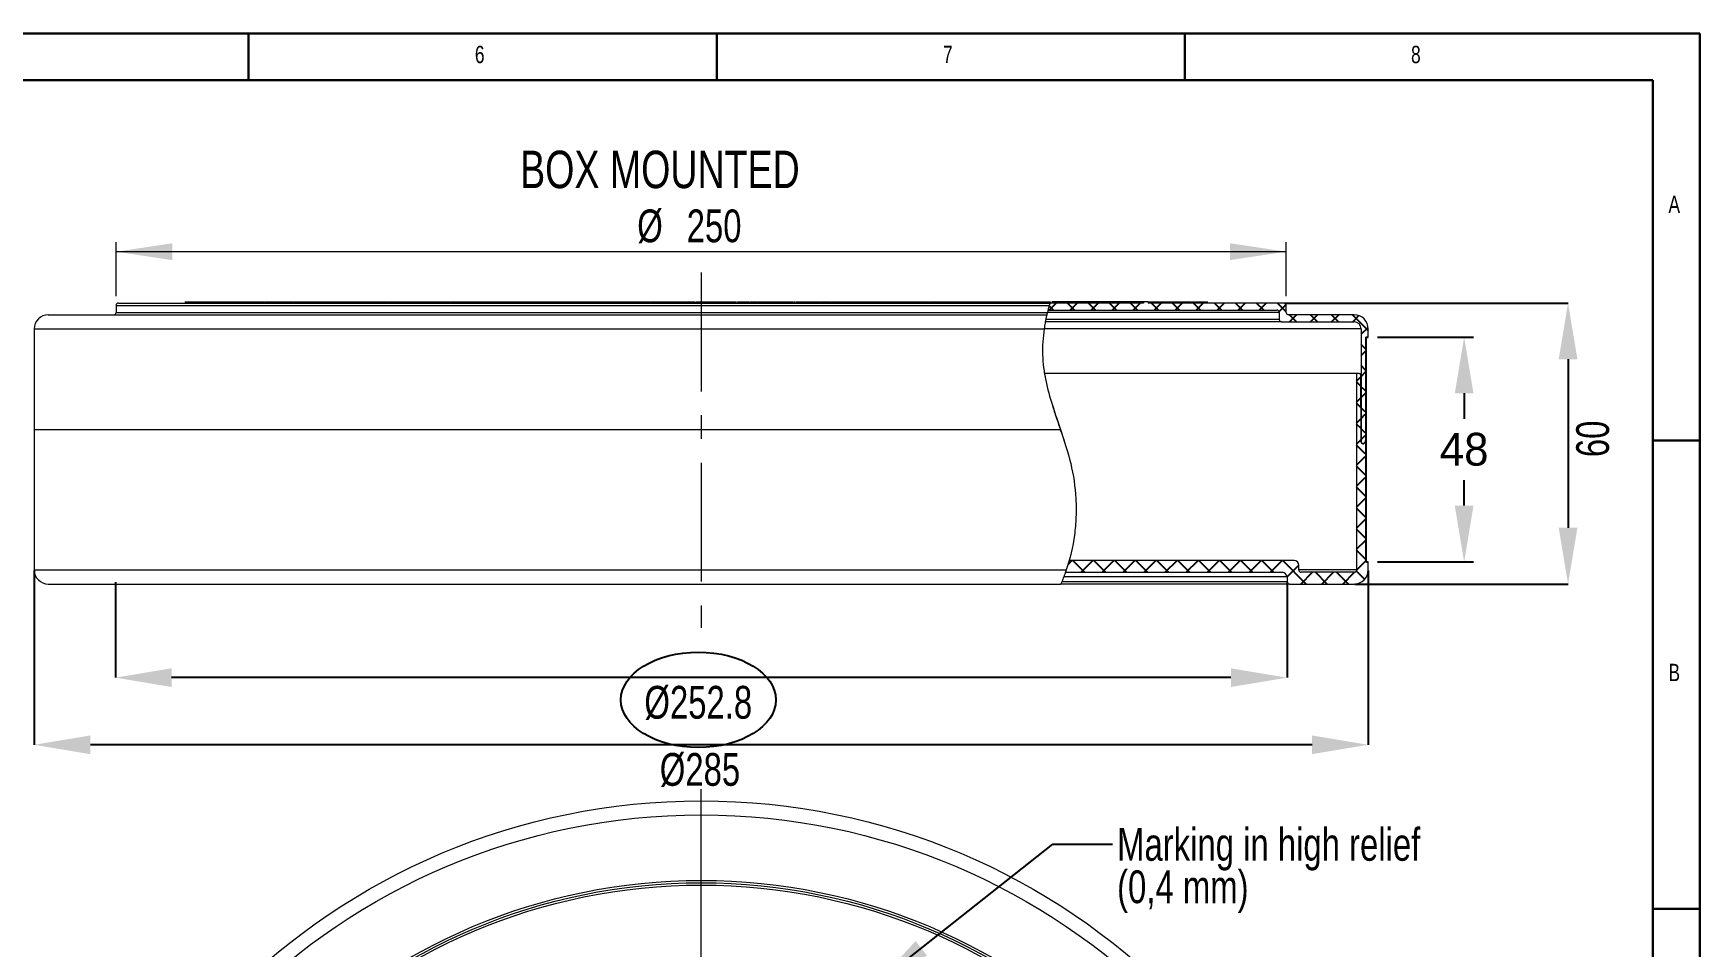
# Model space of a CAD drawing. Header units: millimetres. Extents: x 5 to 415, y 5 to 292.
# Drawn here: x 237 to 415, y 194.5 to 292 of the extents above; entities that cross this region are included whole.
import ezdxf

# ---------------------------------------------------------------- set-up
doc = ezdxf.new("R2010")
doc.units = ezdxf.units.MM
doc.header["$PDSIZE"] = -1
doc.linetypes.add('CENTERX2', pattern=[20.32, 12.7, -2.54, 2.54, -2.54])
doc.layers.add('AM_5', color=3, linetype='Continuous', lineweight=25)
doc.layers.add('AM_BOR', color=7, linetype='Continuous', lineweight=30)
doc.styles.add('SLDTEXTSTYLE4', font='TXT', dxfattribs={"width": 0.75})
doc.dimstyles.new('ISO-25', dxfattribs={"dimtxt": 2.5, "dimasz": 2.5, "dimexe": 1.25, "dimexo": 0.625, "dimtad": 1, "dimtxsty": 'Standard', "dimcen": 2.5, "dimadec": 0, "dimazin": 0, "dimtfac": 1, "dimtmove": 0, "dimatfit": 3, "dimfxl": 1, "dimarcsym": 0})
doc.dimstyles.new('SLDDIMSTYLE0', dxfattribs={"dimtxt": 3.5, "dimasz": 6, "dimexe": 0, "dimexo": 0.0625, "dimgap": 0.875, "dimtad": 2, "dimlfac": 2, "dimrnd": 1e-09, "dimzin": 12, "dimdsep": 46, "dimtxsty": 'SLDTEXTSTYLE4', "dimsah": 1, "dimcen": 0.09, "dimadec": 0, "dimazin": 0, "dimtfac": 1, "dimtofl": 0, "dimtmove": 0, "dimatfit": 3, "dimfxl": 1, "dimtolj": 1, "dimtzin": 12, "dimarcsym": 0})
doc.dimstyles.new('SLDDIMSTYLE1', dxfattribs={"dimtxt": 0, "dimasz": 6, "dimexe": 0, "dimexo": 0.0625, "dimgap": 0, "dimtad": 0, "dimtih": 1, "dimtoh": 1, "dimdec": 0, "dimrnd": 1e-09, "dimzin": 0, "dimdsep": 46, "dimtxsty": 'Standard', "dimsah": 1, "dimcen": 0.09, "dimadec": 0, "dimazin": 0, "dimtfac": 6, "dimtdec": 0, "dimtofl": 0, "dimtmove": 0, "dimatfit": 3, "dimfxl": 1, "dimtolj": 1, "dimtzin": 0, "dimarcsym": 0})

# ---------------------------------------------------------------- blocks, each defined once
blk = doc.blocks.new('*D19')
at = {"color": 0, "linetype": 'Continuous', "lineweight": -2, "transparency": 16777216}
for p, q in [((370.66, 263.19), (400.94, 263.19)), ((400.94, 257.19), (400.94, 239.19)), ((378.16, 233.19), (400.94, 233.19))]:
    blk.add_line(p, q, dxfattribs=at)
at = {"color": 0, "linetype": 'Continuous', "transparency": 16777216}
for points in [[(399.94, 257.19), (401.94, 257.19), (400.94, 263.19)], [(399.94, 239.19), (401.94, 239.19), (400.94, 233.19)]]:
    blk.add_solid(points, dxfattribs=at)
at = {"layer": 'Defpoints', "color": 0, "linetype": 'Continuous', "transparency": 16777216}
for p in [(370.59, 263.19), (378.09, 233.19), (400.94, 233.19)]:
    blk.add_point(p, dxfattribs=at)
at = {"color": 0, "linetype": 'Continuous', "lineweight": 0, "transparency": 16777216, "insert": (401.81, 248.69), "char_height": 3.5, "attachment_point": 2, "rotation": 90, "style": 'SLDTEXTSTYLE4'}
blk.add_mtext('\\A1;60', dxfattribs=at)
blk = doc.blocks.new('*D20')
at = {"color": 0, "linetype": 'Continuous', "lineweight": -2, "transparency": 16777216}
for p, q in [((237.09, 234.63), (237.09, 216.02)), ((379.59, 234.63), (379.59, 216.02)), ((373.59, 216.02), (243.09, 216.02))]:
    blk.add_line(p, q, dxfattribs=at)
at = {"color": 0, "linetype": 'Continuous', "transparency": 16777216}
for points in [[(243.09, 217.02), (243.09, 215.02), (237.09, 216.02)], [(373.59, 217.02), (373.59, 215.02), (379.59, 216.02)]]:
    blk.add_solid(points, dxfattribs=at)
at = {"layer": 'Defpoints', "color": 0, "linetype": 'Continuous', "transparency": 16777216}
for p in [(237.09, 234.69), (379.59, 234.69), (237.09, 216.02)]:
    blk.add_point(p, dxfattribs=at)
at = {"color": 0, "linetype": 'Continuous', "lineweight": 0, "transparency": 16777216, "insert": (308.21, 215.14), "char_height": 3.5, "attachment_point": 2, "style": 'SLDTEXTSTYLE4'}
blk.add_mtext('\\A1;%%c285', dxfattribs=at)
blk = doc.blocks.new('*D21')
at = {"color": 0, "linetype": 'Continuous', "lineweight": -2, "transparency": 16777216}
for p, q in [((245.77, 233.38), (245.77, 223.19)), ((370.92, 233.38), (370.92, 223.19)), ((364.92, 223.19), (251.77, 223.19))]:
    blk.add_line(p, q, dxfattribs=at)
at = {"color": 0, "linetype": 'Continuous', "transparency": 16777216}
for points in [[(251.77, 224.19), (251.77, 222.19), (245.77, 223.19)], [(364.92, 224.19), (364.92, 222.19), (370.92, 223.19)]]:
    blk.add_solid(points, dxfattribs=at)
at = {"layer": 'Defpoints', "color": 0, "linetype": 'Continuous', "transparency": 16777216}
for p in [(245.77, 233.44), (370.92, 233.44), (245.77, 223.19)]:
    blk.add_point(p, dxfattribs=at)
at = {"color": 0, "linetype": 'Continuous', "lineweight": 0, "transparency": 16777216, "insert": (308.03, 222.31), "char_height": 3.5, "attachment_point": 2, "style": 'SLDTEXTSTYLE4'}
blk.add_mtext('\\A1;%%C252.8', dxfattribs=at)
blk = doc.blocks.new('*D22')
at = {"color": 7, "linetype": 'Continuous', "lineweight": 0, "transparency": 16777216}
for p, q in [((245.84, 263.94), (245.84, 269.68)), ((370.84, 263.94), (370.84, 269.68)), ((370.84, 268.68), (245.84, 268.68))]:
    blk.add_line(p, q, dxfattribs=at)
for points in [[(245.84, 268.68), (251.84, 267.78), (251.84, 269.58)], [(370.84, 268.68), (364.84, 269.58), (364.84, 267.78)]]:
    blk.add_solid(points, dxfattribs=at)
at = {"color": 7, "linetype": 'Continuous', "lineweight": 0, "transparency": 16777216, "char_height": 3.5, "attachment_point": 1, "style": 'SLDTEXTSTYLE4'}
for s, insert in [('%%c', (301.51, 273.19)), ('250', (306.79, 273.19))]:
    blk.add_mtext(s, dxfattribs=dict(at, insert=insert))
blk = doc.blocks.new('SW_NOTE_14')
at = {"color": 0, "linetype": 'Continuous', "lineweight": 0, "char_height": 3.5, "attachment_point": 1, "style": 'SLDTEXTSTYLE4'}
for s, insert in [('Marking in high relief ', (0.5, 1.74)), ('(0,4 mm)', (0.5, -2.79))]:
    blk.add_mtext(s, dxfattribs=dict(at, insert=insert))
blk = doc.blocks.new('SW_CENTERMARKSYMBOL_0')
at = {"color": 0, "linetype": 'Continuous', "lineweight": 0}
for p, q in [((0, 2.5), (0, 72.5)), ((-2.5, 0), (-72.5, 0)), ((0, 0), (-1.25, 0)), ((0, 0), (0, 1.25)), ((0, 0), (0, -1.25)), ((0, 0), (1.25, 0)), ((2.5, 0), (72.5, 0)), ((0, -2.5), (0, -72.5))]:
    blk.add_line(p, q, dxfattribs=at)
blk = doc.blocks.new('*D47')
at = {"color": 0, "lineweight": -2, "transparency": 16777216}
for p, q in [((380.59, 259.56), (390.84, 259.56)), ((389.84, 253.56), (389.84, 250.84)), ((389.84, 241.56), (389.84, 244.29)), ((380.59, 235.56), (390.84, 235.56))]:
    blk.add_line(p, q, dxfattribs=at)
at = {"color": 0, "transparency": 16777216}
for points in [[(388.84, 253.56), (390.84, 253.56), (389.84, 259.56)], [(388.84, 241.56), (390.84, 241.56), (389.84, 235.56)]]:
    blk.add_solid(points, dxfattribs=at)
at = {"layer": 'Defpoints', "color": 0, "transparency": 16777216}
for p in [(379.59, 259.56), (379.59, 235.56), (389.84, 235.56)]:
    blk.add_point(p, dxfattribs=at)
at = {"color": 0, "transparency": 16777216, "insert": (389.84, 247.56), "char_height": 3.5, "attachment_point": 5}
blk.add_mtext('48', dxfattribs=at)

msp = doc.modelspace()

# ---------------------------------------------------------------- hatches: boundary and pattern name
h = msp.add_hatch()
h.set_pattern_fill('ANSI37', color=256, scale=0.5, style=0)
edge = h.paths.add_edge_path()
edge.add_line((378.09447, 261.93962), (371.09447, 261.93962))
edge.add_arc((371.09447, 262.18962), 0.25, 180, 270, ccw=False)
edge.add_line((370.84447, 262.18962), (370.84447, 262.93962))
edge.add_arc((370.59447, 262.93962), 0.25, 0, 90)
edge.add_line((370.59447, 263.18962), (356.07817, 263.18962))
edge.add_line((356.07817, 263.18962), (356.07817, 263.33962))
edge.add_line((356.07817, 263.33962), (355.57817, 263.33962))
edge.add_line((355.57817, 263.33962), (355.57817, 263.18962))
edge.add_line((355.57817, 263.18962), (345.60159, 263.18962))
edge.add_spline(control_points=[(345.60159, 263.18962), (345.60159, 263.18962), (345.59398, 263.1654), (345.56747, 263.07939), (345.54828, 263.01657), (345.52545, 262.93962)], knot_values=[0.000013956, 0.000013956, 0.000013956, 0.000013956, 0.5, 0.5, 1, 1, 1, 1], degree=3, periodic=0)
edge.add_spline(control_points=[(345.52545, 262.93962), (345.45194, 262.69184), (345.38352, 262.44186), (345.32037, 262.18962)], knot_values=[0, 0, 0, 0, 1, 1, 1, 1], degree=3, periodic=0)
edge.add_line((345.38489, 262.43962), (369.84447, 262.43962))
edge.add_arc((369.84447, 262.18962), 0.25, 0, 90, ccw=False)
edge.add_line((370.09447, 262.18962), (370.09447, 261.43962))
edge.add_arc((370.34447, 261.43962), 0.25, 180, 270)
edge.add_line((370.34447, 261.18962), (378.09447, 261.18962))
edge.add_arc((378.09447, 260.43962), 0.75, 0, 90, ccw=False)
edge.add_line((378.84447, 260.43962), (378.84447, 248.33962))
edge.add_arc((378.99505, 248.33986), 0.15058, 180.089549, 292.5126856)
edge.add_arc((379.10941, 248.33962), 0.15, 247.7874463, 360)
edge.add_line((379.25941, 248.33962), (379.34447, 259.56462))
edge.add_line((379.34447, 259.56462), (379.59447, 259.56462))
edge.add_line((379.59447, 259.56462), (379.59447, 260.43962))
edge.add_arc((378.09447, 260.43962), 1.5, 0, 90)
edge = h.paths.add_edge_path()
edge.add_arc((379.10941, 248.33962), 0.15, -90, 0, ccw=False)
edge.add_line((379.10941, 248.18962), (379.0052, 248.18962))
edge.add_arc((378.99505, 248.33986), 0.15058, 180.4, 273.8681342, ccw=False)
edge.add_line((378.84447, 248.33881), (378.84343, 248.33857))
edge.add_line((378.84343, 248.33857), (378.79315, 255.54067))
edge.add_arc((378.64315, 255.53962), 0.15, 0.4, 90)
edge.add_line((378.64315, 255.68962), (378.34447, 255.68962))
edge.add_line((378.34447, 255.68962), (378.34447, 234.68962))
edge.add_arc((378.09447, 234.68962), 0.25, -90, 0, ccw=False)
edge.add_line((378.09447, 234.43962), (372.41947, 234.43962))
edge.add_arc((372.41947, 234.68962), 0.25, 180, 270, ccw=False)
edge.add_line((372.16947, 234.68962), (372.16947, 235.18962))
edge.add_arc((371.66947, 235.18962), 0.5, 360, 450)
edge.add_line((371.66947, 235.68962), (347.64837, 235.68962))
edge.add_spline(control_points=[(347.64837, 235.68962), (347.55363, 235.35417), (347.44965, 235.02083), (347.3363, 234.68962)], knot_values=[0.931702935, 0.931702935, 0.931702935, 0.931702935, 1, 1, 1, 1], degree=3, periodic=0)
edge.add_spline(control_points=[(347.49975, 235.18962), (347.5238, 235.26677), (347.54509, 235.33675), (347.58212, 235.46047), (347.59754, 235.5131), (347.62244, 235.59897), (347.63182, 235.63183), (347.64481, 235.67752), (347.64821, 235.68961), (347.64821, 235.68962)], knot_values=[0.000119763, 0.000119763, 0.000119763, 0.000119763, 0.250119763, 0.250119763, 0.500119763, 0.500119763, 0.750119763, 0.750119763, 1, 1, 1, 1], degree=3, periodic=0)
edge.add_spline(control_points=[(347.64837, 235.68962), (347.55363, 235.35417), (347.44965, 235.02083), (347.3363, 234.68962)], knot_values=[0.931702935, 0.931702935, 0.931702935, 0.931702935, 1, 1, 1, 1], degree=3, periodic=0)
edge.add_spline(control_points=[(347.3363, 234.68962), (347.30784, 234.60648), (347.27868, 234.52315), (347.24879, 234.43962)], knot_values=[0, 0, 0, 0, 0.107597319, 0.107597319, 0.107597319, 0.107597319], degree=3, periodic=0)
edge.add_line((347.24879, 234.43962), (370.41947, 234.43962))
edge.add_arc((370.41947, 233.93962), 0.5, 0, 90, ccw=False)
edge.add_line((370.91947, 233.93962), (370.91947, 233.43962))
edge.add_arc((371.16947, 233.43962), 0.25, 180, 270)
edge.add_line((371.16947, 233.18962), (378.09447, 233.18962))
edge.add_arc((378.09447, 234.68962), 1.5, 270, 360)
edge.add_line((379.59447, 234.68962), (379.59447, 235.56462))
edge.add_line((379.59447, 235.56462), (379.39447, 235.56462))
edge.add_line((379.39447, 235.56462), (379.34447, 235.61462))
edge.add_line((379.34447, 235.61462), (379.25941, 248.33962))

# ---------------------------------------------------------------- linework, layer by layer
at = {"color": 7, "linetype": 'CENTERX2', "lineweight": 0}
msp.add_line((308.34447, 266.46424), (308.34447, 228.51237), dxfattribs=at)
at = {"color": 7, "linetype": 'Continuous', "lineweight": 15}
for p, q in [((238.59447, 261.93962), (345.25968, 261.93962)), ((245.84447, 262.93962), (245.84447, 262.18962)), ((246.09447, 263.18962), (345.60159, 263.18962)), ((253.22142, 263.33962), (253.22142, 263.18962)), ((253.22142, 263.33962), (253.31157, 263.33962)), ((253.31157, 263.33962), (253.31157, 263.18962)), ((253.31157, 263.33962), (253.33477, 263.33962)), ((253.33477, 263.33962), (253.33477, 263.18962)), ((253.33477, 263.33962), (253.36237, 263.33962)), ((253.36237, 263.33962), (253.36237, 263.18962)), ((253.36237, 263.33962), (253.38552, 263.33962)), ((253.38552, 263.33962), (253.38552, 263.18962)), ((253.38552, 263.33962), (253.54427, 263.33962)), ((253.54427, 263.33962), (253.54427, 263.18962)), ((253.54427, 263.33962), (253.94057, 263.33962)), ((253.94057, 263.33962), (253.94057, 263.18962)), ((253.94057, 263.33962), (258.29422, 263.33962)), ((257.3139, 263.35837), (257.3139, 263.33962)), ((258.29422, 263.33962), (258.29422, 263.18962)), ((258.29422, 263.33962), (258.41137, 263.33962)), ((258.41137, 263.33962), (258.41137, 263.18962)), ((258.41137, 263.33962), (258.54557, 263.33962)), ((258.54557, 263.33962), (258.54557, 263.18962)), ((258.54557, 263.33962), (258.61137, 263.33962)), ((258.61137, 263.33962), (258.61137, 263.18962)), ((258.61137, 263.33962), (259.35827, 263.33962)), ((259.35827, 263.33962), (259.35827, 263.18962)), ((259.35827, 263.33962), (259.60532, 263.33962)), ((259.60532, 263.33962), (259.60532, 263.18962)), ((259.60532, 263.33962), (260.41857, 263.33962)), ((260.41857, 263.33962), (260.41857, 263.18962)), ((260.41857, 263.33962), (260.73247, 263.33962)), ((260.61077, 263.33962), (260.61077, 263.18962)), ((260.80201, 263.33962), (261.01847, 263.33962)), ((261.73062, 263.33962), (261.73062, 263.18962)), ((261.73062, 263.33962), (261.88997, 263.33962)), ((261.88997, 263.33962), (261.88997, 263.18962)), ((261.88997, 263.33962), (262.15767, 263.33962)), ((261.94655, 263.33962), (261.94655, 263.35837)), ((262.15767, 263.33962), (262.15767, 263.18962)), ((262.15767, 263.33962), (262.78092, 263.33962)), ((262.78092, 263.33962), (262.78092, 263.18962)), ((262.78092, 263.33962), (263.02162, 263.33962)), ((263.02162, 263.33962), (263.02162, 263.18962)), ((263.02162, 263.33962), (263.28932, 263.33962)), ((263.28932, 263.33962), (263.28932, 263.18962)), ((263.28932, 263.33962), (264.00842, 263.33962)), ((264.00842, 263.33962), (264.00842, 263.18962)), ((264.00842, 263.33962), (264.44817, 263.33962)), ((264.44817, 263.33962), (264.44817, 263.18962)), ((264.73162, 263.33962), (264.73162, 263.18962)), ((264.80116, 263.33962), (265.78352, 263.33962)), ((265.78352, 263.33962), (265.78352, 263.18962)), ((265.78352, 263.33962), (267.24107, 263.33962)), ((265.79485, 263.33962), (265.79485, 263.35837)), ((267.24107, 263.33962), (267.24107, 263.18962)), ((267.24107, 263.33962), (267.42177, 263.33962)), ((267.42177, 263.33962), (267.42177, 263.18962)), ((268.72875, 263.35837), (268.72875, 263.33962)), ((270.27872, 263.33962), (270.27872, 263.18962)), ((270.27872, 263.33962), (272.40987, 263.33962)), ((271.53782, 263.33962), (271.53782, 263.35837)), ((272.21102, 263.35837), (272.21102, 263.33962)), ((272.40987, 263.33962), (272.40987, 263.18962)), ((272.40987, 263.33962), (272.52397, 263.33962)), ((272.52397, 263.33962), (272.52397, 263.18962)), ((272.52397, 263.33962), (272.71697, 263.33962)), ((272.71697, 263.33962), (272.71697, 263.18962)), ((273.12296, 263.33962), (273.12296, 263.35837)), ((273.33704, 263.33962), (273.33704, 263.35837)), ((274.86917, 263.33962), (274.86917, 263.18962)), ((274.86917, 263.33962), (277.55107, 263.33962)), ((276.6191, 263.35837), (276.6191, 263.33962)), ((276.73605, 263.33962), (276.73605, 263.35837)), ((277.55107, 263.33962), (277.55107, 263.18962)), ((277.55107, 263.33962), (277.81097, 263.33962)), ((277.81097, 263.33962), (277.81097, 263.18962)), ((277.82202, 263.33962), (277.82202, 263.18962)), ((277.82202, 263.33962), (279.27457, 263.33962)), ((279.27457, 263.33962), (279.27457, 263.18962)), ((279.27457, 263.33962), (279.53327, 263.33962)), ((279.467, 263.35837), (279.467, 263.33962)), ((279.53327, 263.33962), (279.53327, 263.18962)), ((279.53327, 263.33962), (279.60407, 263.33962)), ((279.60407, 263.33962), (279.60407, 263.18962)), ((279.60407, 263.33962), (280.11467, 263.33962)), ((280.11467, 263.33962), (280.11467, 263.18962)), ((280.11467, 263.33962), (280.37517, 263.33962)), ((280.37517, 263.33962), (280.37517, 263.18962)), ((280.37517, 263.33962), (280.65577, 263.33962)), ((280.65577, 263.33962), (280.65577, 263.18962)), ((281.53062, 263.33962), (281.53062, 263.18962)), ((290.18016, 263.35837), (290.18016, 263.33962)), ((294.24629, 263.33962), (294.24629, 263.35837)), ((301.55761, 263.35837), (301.55761, 263.33962)), ((301.77075, 263.35837), (301.77075, 263.33962)), ((302.32022, 263.35837), (302.32022, 263.33962)), ((302.99977, 263.33962), (302.99977, 263.18962)), ((302.99977, 263.33962), (304.36732, 263.33962)), ((304.2005, 263.33962), (304.2005, 263.35837)), ((304.36732, 263.33962), (304.36732, 263.18962)), ((304.36732, 263.33962), (305.30027, 263.33962)), ((305.19799, 263.33962), (305.19799, 263.35837)), ((305.30027, 263.33962), (305.30027, 263.18962)), ((305.30027, 263.33962), (307.38467, 263.33962)), ((307.38467, 263.33962), (307.38467, 263.18962)), ((307.39927, 263.33962), (307.66097, 263.33962)), ((307.5736, 263.33962), (307.5736, 263.35837)), ((307.72197, 263.33962), (307.72197, 263.18962)), ((307.72197, 263.33962), (307.72777, 263.33962)), ((307.79732, 263.33962), (307.79732, 263.18962)), ((308.27457, 263.33962), (308.27457, 263.18962)), ((309.31454, 263.35837), (309.31454, 263.33962)), ((309.59757, 263.33962), (309.59757, 263.18962)), ((309.99355, 263.35837), (309.99355, 263.33962)), ((311.06252, 263.33962), (311.06252, 263.18962)), ((311.57107, 263.18962), (311.57107, 263.35837)), ((311.64622, 263.33962), (312.12847, 263.33962)), ((311.80913, 263.33962), (311.80913, 263.35837)), ((312.21307, 263.33962), (312.21307, 263.18962)), ((312.21307, 263.33962), (312.59537, 263.33962)), ((312.59537, 263.33962), (312.59537, 263.18962)), ((312.59537, 263.33962), (313.47747, 263.33962)), ((313.47747, 263.33962), (313.47747, 263.18962)), ((313.56856, 263.33962), (313.92672, 263.33962)), ((313.97517, 263.33962), (313.97517, 263.18962)), ((313.97517, 263.33962), (314.21837, 263.33962)), ((314.21837, 263.33962), (314.21837, 263.18962)), ((314.21837, 263.33962), (314.31947, 263.33962)), ((314.38902, 263.33962), (314.38902, 263.18962)), ((315.03141, 263.33962), (315.03141, 263.35837)), ((315.10647, 263.33962), (315.10647, 263.18962)), ((315.24665, 263.33962), (315.24665, 263.35837)), ((315.39951, 263.33962), (315.39951, 263.35837)), ((316.41727, 263.33962), (316.41727, 263.18962)), ((317.42647, 263.33962), (317.42647, 263.18962)), ((318.14622, 263.33962), (318.14622, 263.18962)), ((318.29057, 263.18962), (318.29057, 263.35837)), ((318.40012, 263.33962), (318.77762, 263.33962)), ((318.85402, 263.35837), (318.85402, 263.18962)), ((318.93957, 263.33962), (318.93957, 263.18962)), ((319.88282, 263.33962), (319.88282, 263.18962)), ((320.17006, 263.35837), (320.17006, 263.33962)), ((320.97462, 263.33962), (321.89312, 263.33962)), ((320.97462, 263.33962), (320.97462, 263.18962)), ((321.89312, 263.33962), (321.89312, 263.18962)), ((321.89312, 263.33962), (322.09387, 263.33962)), ((322.09387, 263.33962), (322.09387, 263.18962)), ((322.16341, 263.33962), (322.41212, 263.33962)), ((322.41212, 263.33962), (322.41212, 263.18962)), ((322.87572, 263.33962), (322.87572, 263.18962)), ((323.05912, 263.33962), (323.06892, 263.33962)), ((323.13847, 263.33962), (323.13847, 263.18962)), ((323.17389, 263.18962), (323.17389, 263.35837)), ((323.22626, 263.33962), (323.31202, 263.33962)), ((323.31202, 263.33962), (323.31202, 263.18962)), ((323.31202, 263.33962), (325.38107, 263.33962)), ((324.4267, 263.33962), (324.4267, 263.35837)), ((325.38107, 263.33962), (325.38107, 263.18962)), ((325.38107, 263.33962), (326.61617, 263.33962)), ((326.61617, 263.33962), (326.61617, 263.18962)), ((326.61617, 263.33962), (327.44822, 263.33962)), ((327.31233, 263.35837), (327.31233, 263.33962)), ((327.44822, 263.33962), (327.44822, 263.18962)), ((327.44822, 263.33962), (327.59252, 263.33962)), ((327.59252, 263.33962), (327.59252, 263.18962)), ((328.82662, 263.33962), (328.82662, 263.18962)), ((328.98775, 263.33962), (328.98775, 263.35837)), ((330.48682, 263.33962), (330.48682, 263.18962)), ((331.27052, 263.33962), (331.27052, 263.18962)), ((331.61762, 263.33962), (331.61762, 263.18962)), ((331.68267, 263.35837), (331.68267, 263.33962)), ((331.73367, 263.33962), (331.73367, 263.18962)), ((331.77982, 263.33962), (331.77982, 263.18962)), ((331.77982, 263.33962), (332.65507, 263.33962)), ((332.65507, 263.33962), (332.65507, 263.18962)), ((332.73517, 263.33962), (332.73517, 263.18962)), ((333.53642, 263.33962), (333.53642, 263.18962)), ((334.90202, 263.33962), (334.90202, 263.18962)), ((335.86472, 263.33962), (335.86472, 263.18962)), ((335.90504, 263.18962), (335.90504, 263.35837)), ((335.93426, 263.33962), (336.15192, 263.33962)), ((336.15192, 263.33962), (336.15192, 263.18962)), ((336.15192, 263.33962), (336.55407, 263.33962)), ((336.55407, 263.33962), (336.55407, 263.18962)), ((336.55407, 263.33962), (336.94572, 263.33962)), ((336.94572, 263.33962), (336.94572, 263.18962)), ((336.94572, 263.33962), (337.35007, 263.33962)), ((337.35007, 263.33962), (337.35007, 263.18962)), ((337.35007, 263.33962), (340.07722, 263.33962)), ((340.07722, 263.33962), (340.07722, 263.18962)), ((340.07722, 263.33962), (340.13702, 263.33962)), ((340.13702, 263.33962), (340.13702, 263.18962)), ((340.13702, 263.33962), (341.10757, 263.33962)), ((341.10757, 263.33962), (341.10757, 263.18962)), ((341.10757, 263.33962), (341.59197, 263.33962)), ((341.59197, 263.33962), (341.59197, 263.18962)), ((341.59197, 263.33962), (342.10577, 263.33962)), ((342.10577, 263.33962), (342.10577, 263.18962)), ((342.10577, 263.33962), (342.59287, 263.33962)), ((342.59287, 263.33962), (342.59287, 263.18962)), ((342.59287, 263.33962), (345.04697, 263.33962)), ((343.3736, 263.35837), (343.3736, 263.33962)), ((345.04697, 263.33962), (345.04697, 263.18962)), ((345.04697, 263.33962), (345.64917, 263.33962)), ((345.38487, 262.43962), (369.84447, 262.43962)), ((345.55617, 263.33962), (345.55617, 263.35837)), ((355.57817, 263.18962), (345.60159, 263.18962)), ((351.58382, 263.33962), (351.58382, 263.35837)), ((355.21182, 263.33962), (355.50862, 263.33962)), ((355.57817, 263.33962), (355.57817, 263.18962)), ((356.07817, 263.33962), (355.57817, 263.33962)), ((356.07817, 263.33962), (356.07817, 263.18962)), ((356.07817, 263.33962), (356.37247, 263.33962)), ((370.59447, 263.18962), (356.07817, 263.18962)), ((356.37247, 263.33962), (356.37247, 263.18962)), ((356.37247, 263.33962), (356.59937, 263.33962)), ((356.59937, 263.33962), (356.59937, 263.18962)), ((356.59937, 263.33962), (357.08667, 263.33962)), ((357.08667, 263.33962), (357.08667, 263.18962)), ((357.08667, 263.33962), (357.33182, 263.33962)), ((357.33182, 263.33962), (357.33182, 263.18962)), ((357.33182, 263.33962), (357.77507, 263.33962)), ((357.84402, 263.35837), (357.84402, 263.18962)), ((357.91882, 263.33962), (357.91882, 263.18962)), ((358.35837, 263.33962), (358.35837, 263.18962)), ((358.92325, 263.33962), (358.92325, 263.35837)), ((359.00262, 263.33962), (359.00262, 263.18962)), ((359.00262, 263.33962), (360.70522, 263.33962)), ((360.70522, 263.33962), (360.70522, 263.18962)), ((360.82652, 263.33962), (361.02397, 263.33962)), ((361.02397, 263.33962), (361.02397, 263.18962)), ((361.13237, 263.33962), (361.13237, 263.18962)), ((361.13237, 263.33962), (361.49042, 263.33962)), ((361.49042, 263.33962), (361.49042, 263.18962)), ((362.28082, 263.33962), (362.28082, 263.18962)), ((362.4087, 263.18962), (362.4087, 263.35837)), ((370.09447, 262.18962), (370.09447, 261.43962)), ((370.84447, 262.18962), (370.84447, 262.93962)), ((378.09447, 261.93962), (371.09447, 261.93962)), ((237.09447, 260.43962), (237.09447, 249.68962)), ((370.34447, 261.18962), (345.11983, 261.18962)), ((370.34447, 261.18962), (378.09447, 261.18962)), ((378.84447, 260.43962), (378.84447, 248.33962)), ((379.59447, 259.56462), (379.59447, 260.43962)), ((345.03581, 255.54067), (345.13297, 255.10058)), ((378.34447, 255.68962), (345.04917, 255.68962)), ((378.34447, 255.68962), (378.34447, 234.68962)), ((378.64315, 255.68962), (378.34447, 255.68962)), ((378.84343, 248.33857), (378.79315, 255.54067)), ((237.09447, 249.68962), (237.09447, 234.68962)), ((237.09447, 249.68962), (346.71629, 249.68962)), ((379.34447, 249.14106), (379.25859, 248.32394)), ((371.66947, 235.68962), (347.64821, 235.68962)), ((372.16947, 234.68962), (372.16947, 235.18962)), ((379.59447, 234.68962), (379.59447, 235.56462)), ((238.59447, 233.18962), (346.75038, 233.18962)), ((371.16947, 233.18962), (346.75038, 233.18962)), ((347.24879, 234.43962), (370.41947, 234.43962)), ((370.91947, 233.93962), (370.91947, 233.43962)), ((371.16947, 233.18962), (378.09447, 233.18962)), ((378.09447, 234.43962), (372.41947, 234.43962))]:
    msp.add_line(p, q, dxfattribs=at)
at = {"color": 8, "linetype": 'Continuous', "lineweight": 15}
for p, q in [((245.84447, 262.93962), (345.52545, 262.93962)), ((245.84447, 262.18962), (345.32037, 262.18962)), ((370.09447, 262.18962), (345.34982, 262.18962)), ((237.09447, 260.43962), (344.97498, 260.43962)), ((378.84447, 260.43962), (345.01114, 260.43962)), ((370.09447, 261.43962), (345.17549, 261.43962)), ((346.68751, 249.5553), (346.76169, 249.5553)), ((378.84447, 248.33962), (378.84342, 248.33962)), ((237.09447, 234.68962), (347.3363, 234.68962)), ((370.91947, 233.43962), (346.89893, 233.43962)), ((370.91947, 233.93962), (347.10321, 233.93962)), ((378.34447, 234.68962), (372.16947, 234.68962))]:
    msp.add_line(p, q, dxfattribs=at)
for p, q in [((379.34447, 259.56462), (379.34447, 235.61462)), ((379.34447, 259.56462), (379.59447, 259.56462)), ((378.98489, 248.18962), (379.10941, 248.18962)), ((379.34447, 235.61462), (379.39447, 235.56462)), ((379.39447, 235.56462), (379.59447, 235.56462))]:
    msp.add_line(p, q)
at = {"color": 7, "linetype": 'Continuous', "lineweight": 15}
for radius in [71.25, 69.75, 62.75, 62.5, 62.25]:
    msp.add_circle((308.34447, 138.78306), radius, dxfattribs=at)
for centre, radius, start, end in [((238.59447, 260.43962), 1.5, 90, 180), ((245.59447, 262.18962), 0.25, 270, 0), ((246.09447, 262.93962), 0.25, 90, 180), ((369.84447, 262.18962), 0.25, 0, 90), ((370.59447, 262.93962), 0.25, 0, 90), ((371.09447, 262.18962), 0.25, 180, 270), ((378.09447, 260.43962), 1.5, 0, 90), ((370.34447, 261.43962), 0.25, 180, 270), ((378.09447, 260.43962), 0.75, 0, 90), ((378.64315, 255.53962), 0.15, 0.4, 90), ((378.99505, 248.33986), 0.15058, 180.089554, 266.1318658), ((379.10941, 248.33962), 0.15, 270, 354), ((371.66947, 235.18962), 0.5, 0, 90), ((238.59447, 234.68962), 1.5, 180, 270), ((370.41947, 233.93962), 0.5, 0, 90), ((371.16947, 233.43962), 0.25, 180, 270), ((372.41947, 234.68962), 0.25, 180, 270), ((378.09447, 234.68962), 1.5, 270, 0), ((378.09447, 234.68962), 0.25, 270, 0)]:
    msp.add_arc(centre, radius, start, end, dxfattribs=at)
for points, knots in [([(260.61077, 263.33962), (260.65416, 263.33962), (260.74019, 263.33962), (261.14243, 263.33962), (261.56818, 263.33962), (261.66107, 263.33962)], [0, 0, 0, 0, 0.443084892, 0.878486836, 1, 1, 1, 1]), ([(267.42177, 263.33962), (267.98925, 263.33962), (268.91678, 263.33962), (269.89787, 263.33962), (270.27872, 263.33962)], [0, 0, 0, 0, 0.6118157278, 1, 1, 1, 1]), ([(272.71697, 263.33962), (272.95255, 263.33962), (273.41902, 263.33962), (274.12972, 263.33962), (274.61234, 263.33962), (274.80609, 263.33962)], [0, 0, 0, 0, 0.379147396, 0.750770141, 1, 1, 1, 1]), ([(281.60587, 263.33962), (282.50723, 263.33962), (284.55811, 263.33962), (287.98743, 263.33962), (291.80991, 263.33962), (295.77628, 263.33962), (299.48749, 263.33962), (301.90009, 263.33962), (302.93022, 263.33962)], [0, 0, 0, 0, 0.141363311, 0.321647497, 0.503093484, 0.682837316, 0.864578419, 1, 1, 1, 1]), ([(311.06252, 263.33962), (311.23681, 263.33962), (311.54611, 263.33962), (311.55288, 263.33962), (311.55584, 263.33962)], [0, 0, 0, 0, 0.5634983547, 1, 1, 1, 1]), ([(319.88282, 263.33962), (320.16369, 263.33962), (320.49784, 263.33962), (320.86024, 263.33962), (320.91802, 263.33962)], [0, 0, 0, 0, 0.840564449, 1, 1, 1, 1]), ([(345.25968, 261.93962), (345.25968, 261.93962), (345.25125, 261.90423), (345.22797, 261.80251), (345.21838, 261.76016), (345.1965, 261.66126), (345.18414, 261.60444), (345.15682, 261.4749), (345.14174, 261.40161), (345.11034, 261.24283), (345.09389, 261.15684), (345.05976, 260.96948), (345.04238, 260.86964), (345.0082, 260.66151), (344.99113, 260.55145), (344.97498, 260.43962)], [0, 0, 0, 0, 0.25, 0.25, 0.375, 0.375, 0.5, 0.5, 0.625, 0.625, 0.75, 0.75, 0.875, 0.875, 1, 1, 1, 1]), ([(345.32037, 262.18962), (345.30135, 262.11365), (345.28583, 262.0495), (345.26526, 261.96354), (345.25968, 261.93962), (345.25968, 261.93962)], [0, 0, 0, 0, 0.5, 0.5, 1, 1, 1, 1]), ([(345.60159, 263.18962), (345.60159, 263.18962), (345.59398, 263.1654), (345.56747, 263.07939), (345.54828, 263.01657), (345.52545, 262.93962)], [0, 0, 0, 0, 0.5, 0.5, 1, 1, 1, 1]), ([(355.57817, 263.33962), (355.54064, 263.33962), (355.46623, 263.33962), (354.86671, 263.33962), (353.92989, 263.33962), (352.63723, 263.33962), (351.03009, 263.33962), (349.11017, 263.33962), (347.36382, 263.33962), (346.16102, 263.33962), (345.78825, 263.33962)], [0, 0, 0, 0, 0.1403475248, 0.2782613045, 0.414243845, 0.5487249176, 0.6820673623, 0.8122162541, 0.9418023928, 1, 1, 1, 1]), ([(344.97498, 260.43962), (344.84195, 259.51888), (344.78492, 258.59868), (344.82812, 257.21931), (344.86504, 256.75968), (344.9802, 255.84071), (345.05846, 255.38089), (345.33786, 254.02631), (345.58416, 253.1468), (346.12769, 251.40864), (346.42508, 250.55007), (346.71629, 249.68962)], [0, 0, 0, 0, 0.25, 0.25, 0.375, 0.375, 0.5, 0.5, 0.75, 0.75, 1, 1, 1, 1]), ([(345.01084, 255.68962), (345.01084, 255.68962), (345.01287, 255.67711), (345.02178, 255.62328), (345.02872, 255.58188), (345.03581, 255.54067)], [0, 0, 0, 0, 0.5, 0.5, 1, 1, 1, 1]), ([(345.85214, 252.31703), (345.89206, 252.1808), (346.15242, 251.29245), (346.4558, 250.42449), (346.71265, 249.68962)], [0, 0, 0, 0, 0.153346014, 1, 1, 1, 1]), ([(346.71629, 249.68962), (347.12154, 248.49225), (347.51457, 247.29227), (348.10331, 244.83688), (348.29196, 243.57932), (348.38042, 241.96494), (348.39074, 241.63994), (348.39598, 240.98551), (348.39086, 240.65915), (348.35271, 239.68676), (348.29699, 239.04559), (348.04047, 237.14291), (347.75123, 235.90202), (347.3363, 234.68962)], [0, 0, 0, 0, 0.25, 0.25, 0.5, 0.5, 0.5625, 0.5625, 0.625, 0.625, 0.75, 0.75, 1, 1, 1, 1]), ([(346.71629, 249.68962), (346.71629, 249.68962), (346.72091, 249.67598), (346.73672, 249.62923), (346.74803, 249.59578), (346.76169, 249.5553)], [0, 0, 0, 0, 0.5, 0.5, 1, 1, 1, 1]), ([(347.16767, 248.32394), (347.18064, 248.28325), (347.19128, 248.2497), (347.20607, 248.20298), (347.21028, 248.18962), (347.21028, 248.18962)], [0, 0, 0, 0, 0.5, 0.5, 1, 1, 1, 1]), ([(347.64821, 235.68962), (347.64821, 235.68962), (347.64481, 235.67753), (347.63182, 235.63183), (347.62244, 235.59897), (347.59754, 235.5131), (347.58212, 235.46047), (347.54509, 235.33675), (347.5238, 235.26677), (347.49975, 235.18962)], [0, 0, 0, 0, 0.25, 0.25, 0.5, 0.5, 0.75, 0.75, 1, 1, 1, 1]), ([(347.3363, 234.68962), (347.30324, 234.59303), (347.26923, 234.49619), (347.19922, 234.30196), (347.16284, 234.20362), (347.09181, 234.01623), (347.05677, 233.92603), (346.98843, 233.75374), (346.95666, 233.6755), (346.89829, 233.53397), (346.87174, 233.47083), (346.82691, 233.3654), (346.80806, 233.32171), (346.76387, 233.21991), (346.75038, 233.18962), (346.75038, 233.18962)], [0, 0, 0, 0, 0.125, 0.125, 0.25, 0.25, 0.375, 0.375, 0.5, 0.5, 0.625, 0.625, 0.75, 0.75, 1, 1, 1, 1])]:
    msp.add_open_spline(points, degree=3, knots=knots, dxfattribs=at)
for points in [[(264.44817, 263.33962), (264.46352, 263.33962), (264.55802, 263.33962), (264.73162, 263.33962)], [(280.65577, 263.33962), (281.06572, 263.33962), (281.35687, 263.33962), (281.53062, 263.33962)], [(307.79732, 263.33962), (307.90957, 263.33962), (308.06797, 263.33962), (308.27457, 263.33962)], [(308.27457, 263.33962), (308.62042, 263.33962), (309.06177, 263.33962), (309.59757, 263.33962)], [(309.59757, 263.33962), (310.21202, 263.33962), (310.70002, 263.33962), (311.06252, 263.33962)], [(314.38902, 263.33962), (314.53217, 263.33962), (314.77127, 263.33962), (315.10647, 263.33962)], [(315.10647, 263.33962), (315.44057, 263.33962), (315.87822, 263.33962), (316.41727, 263.33962)], [(316.41727, 263.33962), (316.83187, 263.33962), (317.16867, 263.33962), (317.42647, 263.33962)], [(317.42647, 263.33962), (317.76627, 263.33962), (318.00542, 263.33962), (318.14622, 263.33962)], [(318.93957, 263.33962), (319.10017, 263.33962), (319.41467, 263.33962), (319.88282, 263.33962)], [(322.41212, 263.33962), (322.59287, 263.33962), (322.74732, 263.33962), (322.87572, 263.33962)], [(322.87572, 263.33962), (323.00392, 263.33962), (323.09102, 263.33962), (323.13847, 263.33962)], [(327.59252, 263.33962), (327.89422, 263.33962), (328.30572, 263.33962), (328.82662, 263.33962)], [(328.82662, 263.33962), (329.34797, 263.33962), (329.90092, 263.33962), (330.48682, 263.33962)], [(330.48682, 263.33962), (330.81077, 263.33962), (331.07167, 263.33962), (331.27052, 263.33962)], [(331.27052, 263.33962), (331.42032, 263.33962), (331.53587, 263.33962), (331.61762, 263.33962)], [(332.73517, 263.33962), (333.00192, 263.33962), (333.26857, 263.33962), (333.53642, 263.33962)], [(333.53642, 263.33962), (333.98712, 263.33962), (334.44247, 263.33962), (334.90202, 263.33962)], [(334.90202, 263.33962), (335.42902, 263.33962), (335.74947, 263.33962), (335.86472, 263.33962)], [(345.52545, 262.93962), (345.45194, 262.69184), (345.38352, 262.44186), (345.32037, 262.18962)], [(345.60159, 263.18962), (345.61725, 263.23975), (345.63311, 263.28975), (345.64917, 263.33962)], [(357.91882, 263.33962), (357.99992, 263.33962), (358.14677, 263.33962), (358.35837, 263.33962)], [(358.35837, 263.33962), (358.57097, 263.33962), (358.78567, 263.33962), (359.00262, 263.33962)], [(361.49042, 263.33962), (361.86372, 263.33962), (362.12682, 263.33962), (362.28082, 263.33962)], [(346.76169, 249.5553), (346.89983, 249.14603), (347.03624, 248.73616), (347.16767, 248.32394)]]:
    msp.add_open_spline(points, degree=3, dxfattribs=at)
at = {"layer": 'AM_5'}
msp.add_ellipse((308.04155, 220.81812), major_axis=(-8.27473, 0), ratio=0.615384901, dxfattribs=at)
at = {"layer": 'AM_BOR'}
for p, q in [((415, 292), (5, 292)), ((260, 287), (260, 292)), ((310, 292), (310, 287)), ((360, 287), (360, 292)), ((415, 5), (415, 292)), ((410, 287), (10, 287)), ((410, 287), (410, 56.04758)), ((415, 248.5), (410, 248.5)), ((410, 198.5), (415, 198.5))]:
    msp.add_line(p, q, dxfattribs=at)

# ---------------------------------------------------------------- block references
at = {"color": 7, "linetype": 'Continuous', "lineweight": 0}
for name, p in [('SW_CENTERMARKSYMBOL_0', (308.34447, 138.78306)), ('SW_NOTE_14', (352.27048, 205.39556))]:
    msp.add_blockref(name, p, dxfattribs=at)

# ---------------------------------------------------------------- texts
at = {"color": 7, "linetype": 'Continuous', "lineweight": 0, "attachment_point": 1, "style": 'SLDTEXTSTYLE4'}
for s, insert, char_height in [('6', (284.16667, 290.66802), 1.85208), ('7', (334.16667, 290.66802), 1.85208), ('8', (384.16667, 290.66802), 1.85208), ('BOX MOUNTED', (288.9995, 279.46615), 4), ('A', (411.66667, 274.66802), 1.85208), ('B', (411.66667, 224.66802), 1.85208)]:
    msp.add_mtext(s, dxfattribs=dict(at, insert=insert, char_height=char_height))

# ---------------------------------------------------------------- dimensions: what is measured, and where the dimension line sits
at = {"color": 7, "linetype": 'Continuous', "lineweight": 0}
for base, p1, p2, text, picture, middle in [((245.84447, 268.67622), (370.84447, 262.93962), (245.84447, 262.93962), '%%c<>', '*D22', (308.02563, 268.67622)), ((237.09447, 216.01705), (379.59447, 234.68962), (237.09447, 234.68962), '%%c<>', '*D20', (308.21313, 216.01705)), ((245.76947, 223.18962), (370.91947, 233.43962), (245.76947, 233.43962), '%%C252.8', '*D21', (308.02565, 223.18962))]:
    dim = msp.add_linear_dim(base=base, p1=p1, p2=p2, text=text, dimstyle='SLDDIMSTYLE0', dxfattribs=at)
    dim.commit()
    dim.dimension.update_dxf_attribs({"geometry": picture, "text_midpoint": middle, "dimtype": 160})
dim = msp.add_linear_dim(base=(400.93843, 233.18962), p1=(370.59447, 263.18962), p2=(378.09447, 233.18962), angle=90, dimstyle='SLDDIMSTYLE0', dxfattribs=at)
dim.commit()
dim.dimension.update_dxf_attribs({"geometry": '*D19', "text_midpoint": (400.93843, 248.68802), "dimtype": 160})
dim = msp.add_linear_dim(base=(389.83994, 235.56462), p1=(379.59447, 259.56462), p2=(379.59447, 235.56462), angle=90, text='48', dimstyle='ISO-25', override={"dimtxt": 3.5, "dimasz": 6, "dimexe": 1, "dimexo": 1, "dimgap": 1.524, "dimtih": 1, "dimtoh": 1, "dimlfac": 2, "dimzin": 0, "dimadec": 2, "dimtzin": 0})
dim.commit()
dim.dimension.update_dxf_attribs({"geometry": '*D47', "text_midpoint": (389.83994, 247.56462)})

# ---------------------------------------------------------------- leaders
msp.add_leader([(327.1393, 190.56473), (345.92048, 205.39556), (352.27048, 205.39556)], dimstyle='SLDDIMSTYLE1', dxfattribs=at)

doc.saveas('drawing.dxf')
